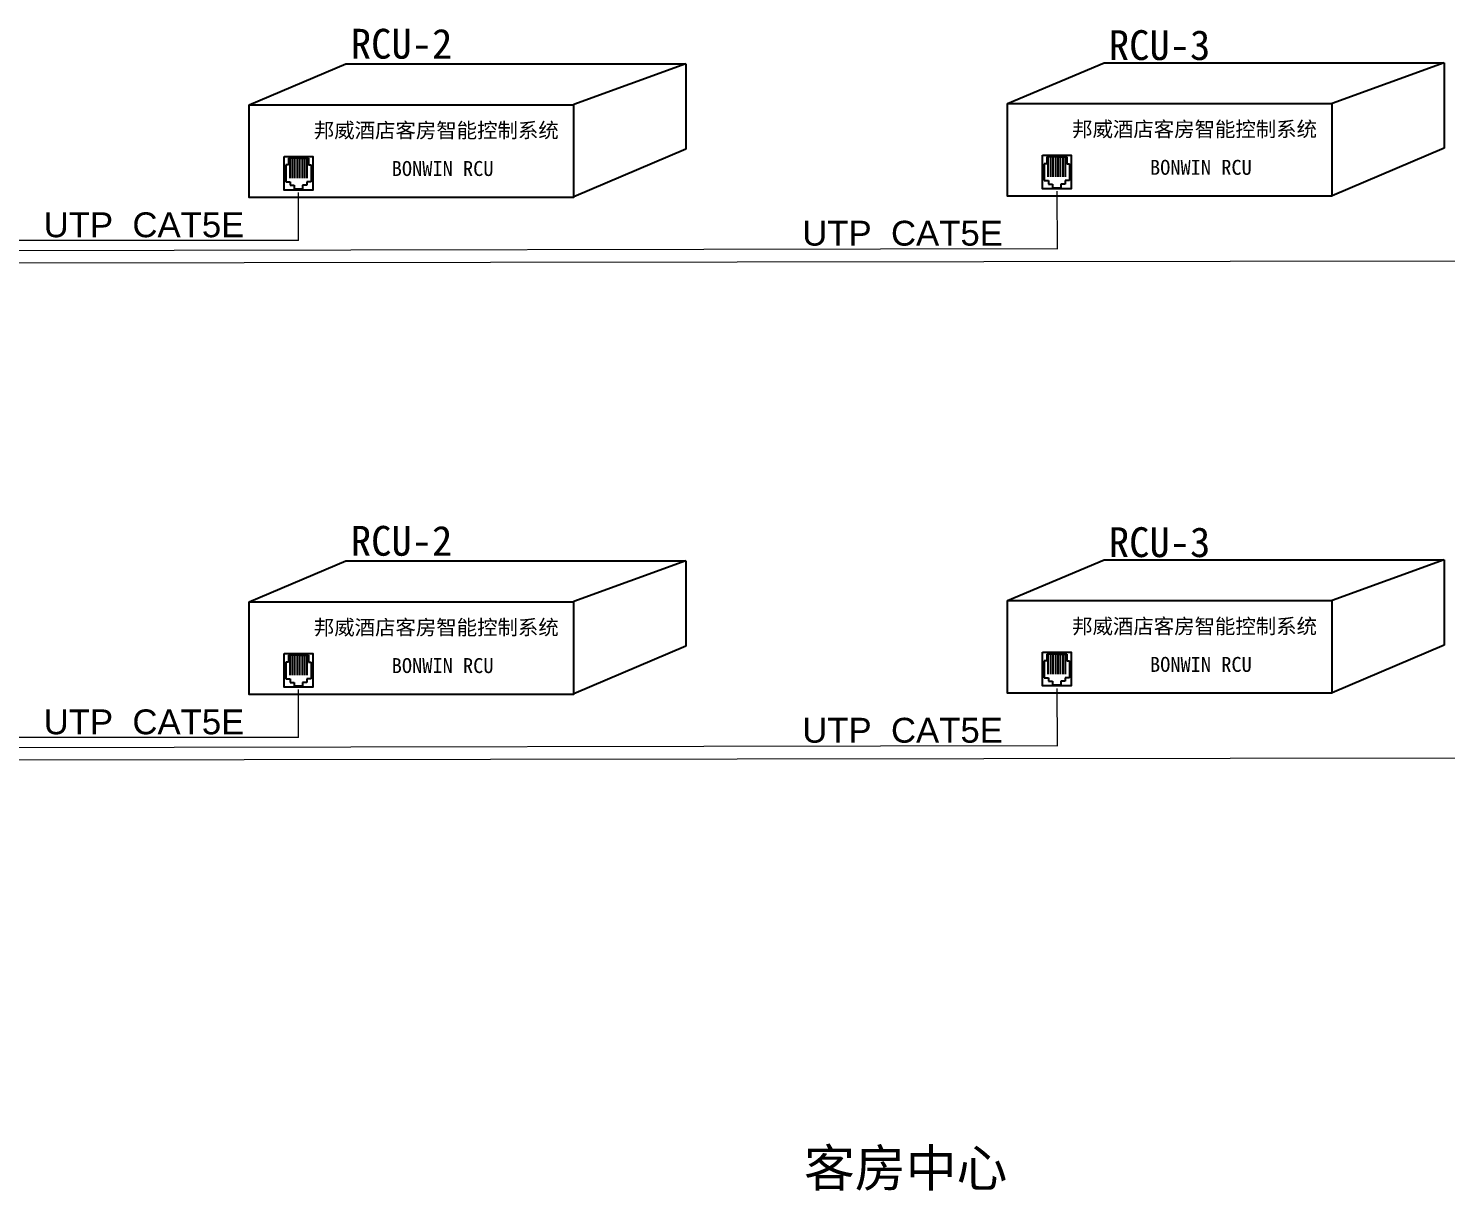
# Model space of a CAD drawing. Header units: millimetres. Extents: x 130143 to 328923, y 19139 to 134795.
# Drawn here: x 226412 to 233063, y 89604 to 95059 of the extents above; entities that cross this region are included whole.
import ezdxf

# ---------------------------------------------------------------- set-up
doc = ezdxf.new("R2010")
doc.units = ezdxf.units.MM
doc.header["$LTSCALE"] = 10
doc.linetypes.add('XU', pattern=[4, 2, -2])
doc.layers.add('图表', color=7, linetype='Continuous')
doc.layers.add('邦威智能化', color=7, linetype='Continuous', lineweight=18)
doc.styles.add('HZTXT', font='complex_.ttf', dxfattribs={"bigfont": 'HZTXT'})

# ---------------------------------------------------------------- blocks, each defined once
blk = doc.blocks.new('k3')
at = {"layer": '图表'}
for p, q in [((168764.7, 192010.5), (168932.6, 192081.5)), ((168932.6, 192081.5), (169523.5, 192081.5)), ((169523.5, 192081.5), (169329, 192010.9)), ((169523.5, 192081.5), (169523.5, 191933.2)), ((168855.1, 191917.7), (168833, 191917.7)), ((168833, 191917.7), (168833, 191905.9)), ((168835.2, 191917.6), (168835.2, 191882.9)), ((168839.5, 191917.6), (168839.5, 191882.9)), ((168843.8, 191917.6), (168843.8, 191882.9)), ((168848, 191917.6), (168848, 191882.9)), ((168852, 191917.7), (168868, 191917.7)), ((168852.3, 191917.6), (168852.3, 191882.9)), ((168856.6, 191917.6), (168856.6, 191882.9)), ((168860.9, 191917.6), (168860.9, 191882.9)), ((168865.2, 191917.6), (168865.2, 191882.9)), ((168868, 191917.7), (168868, 191905.9)), ((169523.5, 191933.2), (169329, 191850.4)), ((168833, 191905.9), (168828.4, 191905.9)), ((168828.4, 191905.9), (168828.4, 191876.6)), ((168868, 191905.9), (168872.6, 191905.9)), ((168872.6, 191905.9), (168872.6, 191876.6)), ((168828.4, 191876.6), (168836, 191876.6)), ((168836, 191876.6), (168836, 191870.5)), ((168836, 191870.5), (168843.2, 191870.5)), ((168843.2, 191870.5), (168843.2, 191863.7)), ((168857.7, 191863.7), (168843.2, 191863.7)), ((168857.7, 191870.5), (168857.7, 191863.7)), ((168865, 191870.5), (168857.7, 191870.5)), ((168865, 191876.6), (168865, 191870.5)), ((168872.6, 191876.6), (168865, 191876.6))]:
    blk.add_line(p, q, dxfattribs=at)
for points in [[(168764.7, 192010.5), (169328.6, 192010.5), (169328.6, 191849.6), (168764.7, 191849.6)], [(168825.5, 191920.8), (168875.5, 191920.8), (168875.5, 191862.2), (168825.5, 191862.2)]]:
    blk.add_lwpolyline(points, close=True, dxfattribs=at)
at = {"layer": '图表', "linetype": 'XU', "char_height": 26, "attachment_point": 1, "style": 'HZTXT'}
for s, insert in [('{\\fSimHei|b0|i0|c134|p2;邦威酒店客房智能控制系统}', (168877.2, 191979.1)), ('{\\fSimHei|b0|i0|c134|p2;BONWIN RCU}', (169012.5, 191912.7))]:
    blk.add_mtext(s, dxfattribs=dict(at, insert=insert))

msp = doc.modelspace()

# ---------------------------------------------------------------- linework, layer by layer
at = {"layer": '邦威智能化', "color": 0}
for p, q in [((227679.52682, 94063.57889, 0), (227679.52682, 94288.83165, 0)), ((227679.52682, 91730.77889, 0), (227679.52682, 91956.03165, 0))]:
    msp.add_line(p, q, dxfattribs=at)
at = {"layer": '邦威智能化', "color": 7}
for p, q in [((231237.81185, 94294.39441, 0), (231239.19609, 94022.77449, 0)), ((227679.52682, 94063.57889, 0), (219924.88424, 94063.57889, 0)), ((231239.18897, 94024.17207, 0), (219754.86801, 94004.0955, 0)), ((235743.38362, 93970.31213, 0), (219579.21748, 93948.66568, 0)), ((231237.81185, 91961.59441, 0), (231239.19609, 91689.97449, 0)), ((227679.52682, 91730.77889, 0), (219924.88424, 91730.77889, 0)), ((231239.18897, 91691.37207, 0), (219754.86801, 91671.2955, 0)), ((235743.38362, 91637.51213, 0), (219579.21748, 91615.86568, 0))]:
    msp.add_line(p, q, dxfattribs=at)

# ---------------------------------------------------------------- block references
at = {"layer": '邦威智能化', "color": 4, "xscale": 2.699999999371357, "yscale": 2.699999999371357, "zscale": 2.699999999371357}
for p in [(-228216.79617, -423727.84639, 0), (-224658.56918, -423722.28363, 0), (-228216.79617, -426060.64639, 0), (-224658.56918, -426055.08363, 0)]:
    msp.add_blockref('k3', p, dxfattribs=at)

# ---------------------------------------------------------------- texts
at = {"layer": '邦威智能化', "color": 7, "linetype": 'XU', "attachment_point": 1, "style": 'HZTXT'}
for s, insert, char_height, width in [('{\\fSimHei|b0|i0|c134|p49;RCU-2}', (227925.05148, 95056.9037, 0), 139.968, 1304.3757602), ('{\\fSimHei|b0|i0|c134|p49;RCU-3}', (231482.02851, 95050.50756, 0), 139.968, 1304.3757602), ('{\\fArial|b0|i0|c0|p32;UTP  CAT5E}', (226483.76121, 94195.52892, 0), 116.64, 1821.543552), ('{\\fArial|b0|i0|c0|p32;UTP  CAT5E}', (230043.42336, 94156.1221, 0), 116.64, 1821.543552), ('{\\fSimHei|b0|i0|c134|p49;RCU-2}', (227925.05148, 92724.1037, 0), 139.968, 1304.3757602), ('{\\fSimHei|b0|i0|c134|p49;RCU-3}', (231482.02851, 92717.70756, 0), 139.968, 1304.3757602), ('{\\fArial|b0|i0|c0|p32;UTP  CAT5E}', (226483.76121, 91862.72892, 0), 116.64, 1821.543552), ('{\\fArial|b0|i0|c0|p32;UTP  CAT5E}', (230043.42336, 91823.3221, 0), 116.64, 1821.543552), ('{\\fSimHei|b0|i0|c134|p2;客房中心}', (230051.22752, 89798.03763, 0), 174.96, 1760.0057353)]:
    msp.add_mtext(s, dxfattribs=dict(at, insert=insert, char_height=char_height, width=width))

doc.saveas('drawing.dxf')
